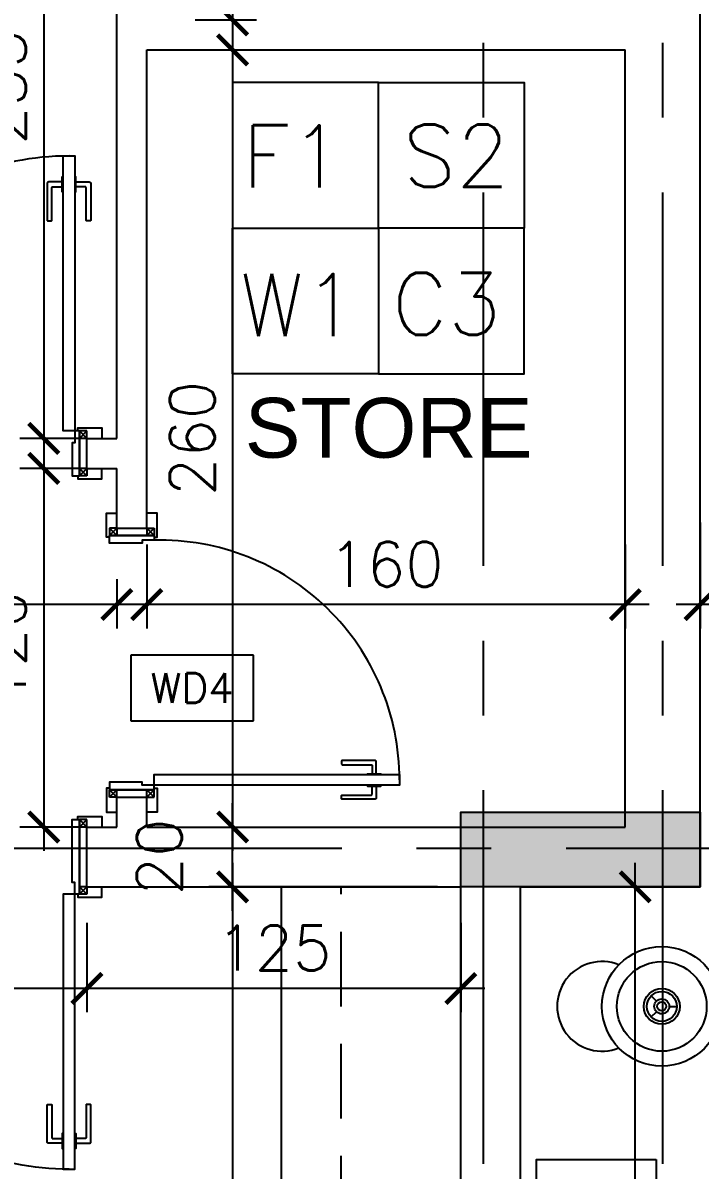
# Model space of a CAD drawing. Header units: centimetres. Extents: x -2093 to 438, y -64 to 4985.
# Drawn here: x -1551.4 to -1325, y 2033.2 to 2417 of the extents above; entities that cross this region are included whole.
import ezdxf
from ezdxf.xclip import XClip

# ---------------------------------------------------------------- set-up
doc = ezdxf.new("R2010")
doc.units = ezdxf.units.CM
doc.header["$LTSCALE"] = 100
doc.header["$MEASUREMENT"] = 0
doc.header["$XCLIPFRAME"] = 0
doc.linetypes.add('A0-01 FLOOR PLANS$0$HIDDEN', pattern=[0.375, 0.25, -0.125])
doc.linetypes.add('GRID$0$GRID$0$XREF GRID$0$GRIDS$0$CENTER', pattern=[2, 1.25, -0.25, 0.25, -0.25])
for name, color, linetype in [('$0$SCHEDUALE LINES-01', 2, 'Continuous'), ('A0-01 FLOOR PLANS$0$COUNTERS', 85, 'Continuous'), ('A0-01 FLOOR PLANS$0$DIM IN', 1, 'Continuous'), ('A0-01 FLOOR PLANS$0$DOOR', 1, 'Continuous'), ('A0-01 FLOOR PLANS$0$FURNITURE', 111, 'Continuous'), ('A0-01 FLOOR PLANS$0$TEXT', 3, 'Continuous'), ('A0-01 FLOOR PLANS$0$TEXT-SCHED', 3, 'Continuous'), ('A0-01 FLOOR PLANS$0$WALL-01', 7, 'Continuous'), ('A0-01 FLOOR PLANS$0$WINDOW', 1, 'Continuous'), ('DIM IN', 1, 'Continuous'), ('GRID$0$XREF GRID', 11, 'GRID$0$GRID$0$XREF GRID$0$GRIDS$0$CENTER'), ('TEXT', 3, 'Continuous'), ('XREF GF COL$0$COLUMN', 6, 'Continuous'), ('XREF GF COL$0$COLUMN HATCH', 201, 'Continuous')]:
    doc.layers.add(name, color=color, linetype=linetype)
doc.styles.add('A0-01 FLOOR PLANS$0$22', font='romans.shx')
doc.styles.add('A0-01 FLOOR PLANS$0$A0-01 GROUND FLOOR PLAN - For Entry modification$0$ROMANS', font='romans')
doc.styles.add('A0-01 FLOOR PLANS$0$ART-PS-1', font='arial.ttf', dxfattribs={"height": 20})
doc.styles.add('ROMANS', font='romans')
doc.dimstyles.new('A0-01 FLOOR PLANS$0$100', dxfattribs={"dimtxt": 15, "dimasz": 10, "dimexe": 8, "dimexo": 12, "dimgap": 6, "dimtad": 1, "dimdec": 0, "dimzin": 0, "dimdsep": 46, "dimtxsty": 'A0-01 FLOOR PLANS$0$22', "dimblk": 'A0-01 FLOOR PLANS$0$_ARCHTICK', "dimcen": 30, "dimdle": 8, "dimclrd": 1, "dimclre": 1, "dimclrt": 2, "dimadec": 0, "dimazin": 0, "dimtfac": 1, "dimtdec": 0, "dimtmove": 2, "dimatfit": 3, "dimldrblk": 'A0-01 FLOOR PLANS$0$_OBLIQUE', "dimfxl": 100, "dimtolj": 1, "dimtzin": 0, "dimarcsym": 0})
doc.dimstyles.new('A0-01 FLOOR PLANS$0$A0-01 GROUND FLOOR PLAN - For Entry modification$0$text', dxfattribs={"dimtxt": 18, "dimasz": 10, "dimexe": 10, "dimexo": 10, "dimgap": -6, "dimtad": 1, "dimtih": 1, "dimtoh": 1, "dimdec": 0, "dimdsep": 46, "dimtxsty": 'A0-01 FLOOR PLANS$0$A0-01 GROUND FLOOR PLAN - For Entry modification$0$ROMANS', "dimblk1": 'A0-01 FLOOR PLANS$0$A0-01 GROUND FLOOR PLAN - For Entry modification$0$_ARCHTICK', "dimblk2": 'A0-01 FLOOR PLANS$0$A0-01 GROUND FLOOR PLAN - For Entry modification$0$_ARCHTICK', "dimsah": 1, "dimcen": 25, "dimdle": 10, "dimse1": 1, "dimse2": 1, "dimsd1": 1, "dimsd2": 1, "dimclrd": 1, "dimclre": 1, "dimclrt": 2, "dimadec": 0, "dimazin": 0, "dimtfac": 1, "dimtdec": 0, "dimtmove": 2, "dimatfit": 3, "dimldrblk": 'A0-01 FLOOR PLANS$0$A0-01 GROUND FLOOR PLAN - For Entry modification$0$_ARCHTICK', "dimfxl": 1, "dimtolj": 1, "dimtzin": 0, "dimarcsym": 0})

# ---------------------------------------------------------------- blocks, each defined once
blk = doc.blocks.new('A0-01 FLOOR PLANS$0$Fur_Light-Table Lamp_D30_01')
for p, q in [((0, 2.5), (0, 5)), ((-3.54, -3.54), (-1.77, -1.77)), ((3.54, -3.54), (1.77, -1.77))]:
    blk.add_line(p, q)
for radius in [15, 6, 5, 2.5, 1.5]:
    blk.add_circle((0, 0), radius)
blk = doc.blocks.new('A0-01 FLOOR PLANS$0$LIVING')
at = {"layer": 'A0-01 FLOOR PLANS$0$FURNITURE'}
blk.add_lwpolyline([(-1564.7, 1868.81), (-1564.7, 1542.86), (-1604.7, 1542.86), (-1604.7, 1868.81)], close=True, dxfattribs=at)
blk.add_circle((-1562.79, 1920), 20, dxfattribs=at)
blk.add_arc((-1582.79, 1920), 15, 67.9757, 292.0243, dxfattribs=at)
at = {"layer": 'A0-01 FLOOR PLANS$0$FURNITURE', "rotation": 270}
blk.add_blockref('A0-01 FLOOR PLANS$0$Fur_Light-Table Lamp_D30_01', (-1562.79, 1920), dxfattribs=at)
blk = doc.blocks.new('XREF GF COL')
at = {"layer": 'XREF GF COL$0$COLUMN HATCH'}
blk.add_hatch(color=256, dxfattribs=at).paths.add_polyline_path([(-11714.7, 2153), (-11714.7, 2128), (-11634.7, 2128), (-11634.7, 2153)])
at = {"layer": 'XREF GF COL$0$COLUMN'}
blk.add_lwpolyline([(-11714.7, 2128), (-11714.7, 2153), (-11634.7, 2153), (-11634.7, 2128)], close=True, dxfattribs=at)
blk = doc.blocks.new('GRID')
at = {"layer": 'GRID$0$XREF GRID'}
for p, q in [((-1397.5, 2960.33, 0), (-1397.5, 522.76, 0)), ((-1337.5, 2960.33), (-1337.5, 522.76, 0)), ((-1969.8, 2140.98), (-230.24, 2140.98))]:
    blk.add_line(p, q, dxfattribs=at)
blk = doc.blocks.new('A0-01 FLOOR PLANS$0$_ARCHTICK')
at = {"color": 0, "linetype": 'ByBlock', "const_width": 0.15}
blk.add_lwpolyline([(-0.5, -0.5), (0.5, 0.5)], dxfattribs=at)
blk = doc.blocks.new('*D243')
at = {"layer": 'A0-01 FLOOR PLANS$0$DIM IN', "color": 1, "lineweight": -2, "transparency": 16777216}
for p, q in [((-1481.29, 2691), (-1481.29, 2410)), ((-1493.84, 2683), (-1473.29, 2683)), ((-1493.84, 2418), (-1473.29, 2418))]:
    blk.add_line(p, q, dxfattribs=at)
at = {"layer": 'Defpoints', "color": 0, "transparency": 16777216}
for p in [(-1505.84, 2683), (-1505.84, 2418), (-1481.29, 2418)]:
    blk.add_point(p, dxfattribs=at)
at = {"layer": 'A0-01 FLOOR PLANS$0$DIM IN', "color": 1, "lineweight": -2, "transparency": 16777216, "xscale": 10, "yscale": 10, "zscale": 10}
for p, rotation in [((-1481.29, 2683), 90), ((-1481.29, 2418), 270)]:
    blk.add_blockref('A0-01 FLOOR PLANS$0$_ARCHTICK', p, dxfattribs=dict(at, rotation=rotation))
at = {"layer": 'A0-01 FLOOR PLANS$0$DIM IN', "color": 2, "transparency": 16777216, "insert": (-1494.79, 2550.5), "char_height": 15, "attachment_point": 5, "rotation": 90, "style": 'A0-01 FLOOR PLANS$0$22'}
blk.add_mtext('\\A1;265', dxfattribs=at)
blk = doc.blocks.new('A0-01 FLOOR PLANS$0$_OBLIQUE')
at = {"color": 0, "linetype": 'ByBlock'}
blk.add_line((-0.5, -0.5), (0.5, 0.5), dxfattribs=at)
blk = doc.blocks.new('*D244')
at = {"layer": 'A0-01 FLOOR PLANS$0$DIM IN', "color": 1, "lineweight": -2, "transparency": 16777216}
for p, q in [((-1481.29, 2416), (-1481.29, 2140)), ((-1493.84, 2408), (-1473.29, 2408)), ((-1493.84, 2148), (-1473.29, 2148))]:
    blk.add_line(p, q, dxfattribs=at)
at = {"layer": 'Defpoints', "color": 0, "transparency": 16777216}
for p in [(-1505.84, 2408), (-1505.84, 2148), (-1481.29, 2148)]:
    blk.add_point(p, dxfattribs=at)
at = {"layer": 'A0-01 FLOOR PLANS$0$DIM IN', "color": 1, "lineweight": -2, "transparency": 16777216, "xscale": 10, "yscale": 10, "zscale": 10}
for p, rotation in [((-1481.29, 2408), 90), ((-1481.29, 2148), 270)]:
    blk.add_blockref('A0-01 FLOOR PLANS$0$_ARCHTICK', p, dxfattribs=dict(at, rotation=rotation))
at = {"layer": 'A0-01 FLOOR PLANS$0$DIM IN', "color": 2, "transparency": 16777216, "insert": (-1494.79, 2278), "char_height": 15, "attachment_point": 5, "rotation": 90, "style": 'A0-01 FLOOR PLANS$0$22'}
blk.add_mtext('\\A1;260', dxfattribs=at)
blk = doc.blocks.new('*D246')
at = {"layer": 'A0-01 FLOOR PLANS$0$DIM IN', "color": 1, "lineweight": -2, "transparency": 16777216}
for p, q in [((-1544.44, 2521), (-1544.44, 2270)), ((-1532, 2513), (-1552.44, 2513)), ((-1532, 2278), (-1552.44, 2278))]:
    blk.add_line(p, q, dxfattribs=at)
at = {"layer": 'Defpoints', "color": 0, "transparency": 16777216}
for p in [(-1520, 2513), (-1544.44, 2278), (-1520, 2278)]:
    blk.add_point(p, dxfattribs=at)
at = {"layer": 'A0-01 FLOOR PLANS$0$DIM IN', "color": 1, "lineweight": -2, "transparency": 16777216, "xscale": 10, "yscale": 10, "zscale": 10}
for p, rotation in [((-1544.44, 2513), 90), ((-1544.44, 2278), 270)]:
    blk.add_blockref('A0-01 FLOOR PLANS$0$_ARCHTICK', p, dxfattribs=dict(at, rotation=rotation))
at = {"layer": 'A0-01 FLOOR PLANS$0$DIM IN', "color": 2, "transparency": 16777216, "insert": (-1557.94, 2395.5), "char_height": 15, "attachment_point": 5, "rotation": 90, "style": 'A0-01 FLOOR PLANS$0$22'}
blk.add_mtext('\\A1;235', dxfattribs=at)
blk = doc.blocks.new('*D247')
at = {"layer": 'A0-01 FLOOR PLANS$0$DIM IN', "color": 1, "lineweight": -2, "transparency": 16777216}
for p, q in [((-1510, 2242.57), (-1510, 2214.41)), ((-1350, 2242.57), (-1350, 2214.41)), ((-1342, 2222.41), (-1518, 2222.41))]:
    blk.add_line(p, q, dxfattribs=at)
at = {"layer": 'Defpoints', "color": 0, "transparency": 16777216}
for p in [(-1510, 2254.57), (-1350, 2254.57), (-1510, 2222.41)]:
    blk.add_point(p, dxfattribs=at)
at = {"layer": 'A0-01 FLOOR PLANS$0$DIM IN', "color": 1, "lineweight": -2, "transparency": 16777216, "xscale": 10, "yscale": 10, "zscale": 10, "rotation": 180}
blk.add_blockref('A0-01 FLOOR PLANS$0$_ARCHTICK', (-1510, 2222.41), dxfattribs=at)
at = {"layer": 'A0-01 FLOOR PLANS$0$DIM IN', "color": 1, "lineweight": -2, "transparency": 16777216, "xscale": 10, "yscale": 10, "zscale": 10}
blk.add_blockref('A0-01 FLOOR PLANS$0$_ARCHTICK', (-1350, 2222.41), dxfattribs=at)
at = {"layer": 'A0-01 FLOOR PLANS$0$DIM IN', "color": 2, "transparency": 16777216, "insert": (-1430, 2235.91), "char_height": 15, "attachment_point": 5, "style": 'A0-01 FLOOR PLANS$0$22'}
blk.add_mtext('\\A1;160', dxfattribs=at)
blk = doc.blocks.new('*D258')
at = {"layer": 'A0-01 FLOOR PLANS$0$DIM IN', "color": 1, "lineweight": -2, "transparency": 16777216}
for p, q in [((-1755, 2230.97), (-1755, 2214.41)), ((-1520, 2230.97), (-1520, 2214.41)), ((-1512, 2222.41), (-1763, 2222.41))]:
    blk.add_line(p, q, dxfattribs=at)
at = {"layer": 'Defpoints', "color": 0, "transparency": 16777216}
for p in [(-1755, 2242.97), (-1520, 2242.97), (-1755, 2222.41)]:
    blk.add_point(p, dxfattribs=at)
at = {"layer": 'A0-01 FLOOR PLANS$0$DIM IN', "color": 1, "lineweight": -2, "transparency": 16777216, "xscale": 10, "yscale": 10, "zscale": 10, "rotation": 180}
blk.add_blockref('A0-01 FLOOR PLANS$0$_ARCHTICK', (-1755, 2222.41), dxfattribs=at)
at = {"layer": 'A0-01 FLOOR PLANS$0$DIM IN', "color": 1, "lineweight": -2, "transparency": 16777216, "xscale": 10, "yscale": 10, "zscale": 10}
blk.add_blockref('A0-01 FLOOR PLANS$0$_ARCHTICK', (-1520, 2222.41), dxfattribs=at)
at = {"layer": 'A0-01 FLOOR PLANS$0$DIM IN', "color": 2, "transparency": 16777216, "insert": (-1637.5, 2235.91), "char_height": 15, "attachment_point": 5, "style": 'A0-01 FLOOR PLANS$0$22'}
blk.add_mtext('\\A1;235', dxfattribs=at)
blk = doc.blocks.new('*D259')
at = {"layer": 'A0-01 FLOOR PLANS$0$DIM IN', "color": 1, "lineweight": -2, "transparency": 16777216}
for p, q in [((-1544.44, 2276), (-1544.44, 2140)), ((-1532, 2268), (-1552.44, 2268)), ((-1532, 2148), (-1552.44, 2148))]:
    blk.add_line(p, q, dxfattribs=at)
at = {"layer": 'Defpoints', "color": 0, "transparency": 16777216}
for p in [(-1520, 2268), (-1544.44, 2148), (-1520, 2148)]:
    blk.add_point(p, dxfattribs=at)
at = {"layer": 'A0-01 FLOOR PLANS$0$DIM IN', "color": 1, "lineweight": -2, "transparency": 16777216, "xscale": 10, "yscale": 10, "zscale": 10}
for p, rotation in [((-1544.44, 2268), 90), ((-1544.44, 2148), 270)]:
    blk.add_blockref('A0-01 FLOOR PLANS$0$_ARCHTICK', p, dxfattribs=dict(at, rotation=rotation))
at = {"layer": 'A0-01 FLOOR PLANS$0$DIM IN', "color": 2, "transparency": 16777216, "insert": (-1557.94, 2208), "char_height": 15, "attachment_point": 5, "rotation": 90, "style": 'A0-01 FLOOR PLANS$0$22'}
blk.add_mtext('\\A1;120', dxfattribs=at)
blk = doc.blocks.new('*D261')
at = {"layer": 'A0-01 FLOOR PLANS$0$DIM IN', "color": 1, "lineweight": -2, "transparency": 16777216}
for p, q in [((-1481.29, 2136), (-1481.29, 1640)), ((-1412.84, 2128), (-1489.29, 2128)), ((-1412.84, 1648), (-1489.29, 1648))]:
    blk.add_line(p, q, dxfattribs=at)
at = {"layer": 'Defpoints', "color": 0, "transparency": 16777216}
for p in [(-1400.84, 2128), (-1481.29, 1648), (-1400.84, 1648)]:
    blk.add_point(p, dxfattribs=at)
at = {"layer": 'A0-01 FLOOR PLANS$0$DIM IN', "color": 1, "lineweight": -2, "transparency": 16777216, "xscale": 10, "yscale": 10, "zscale": 10}
for p, rotation in [((-1481.29, 2128), 90), ((-1481.29, 1648), 270)]:
    blk.add_blockref('A0-01 FLOOR PLANS$0$_ARCHTICK', p, dxfattribs=dict(at, rotation=rotation))
at = {"layer": 'A0-01 FLOOR PLANS$0$DIM IN', "color": 2, "transparency": 16777216, "insert": (-1494.79, 1888), "char_height": 15, "attachment_point": 5, "rotation": 90, "style": 'A0-01 FLOOR PLANS$0$22'}
blk.add_mtext('\\A1;480', dxfattribs=at)
blk = doc.blocks.new('*D253')
at = {"layer": 'A0-01 FLOOR PLANS$0$DIM IN', "color": 1, "lineweight": -2, "transparency": 16777216}
for p, q in [((-1346.67, 1600), (-1346.67, 2136)), ((-1373, 2128), (-1338.67, 2128)), ((-1373, 1608), (-1338.67, 1608))]:
    blk.add_line(p, q, dxfattribs=at)
at = {"layer": 'Defpoints', "color": 0, "transparency": 16777216}
for p in [(-1385, 2128), (-1346.67, 2128), (-1385, 1608)]:
    blk.add_point(p, dxfattribs=at)
at = {"layer": 'A0-01 FLOOR PLANS$0$DIM IN', "color": 1, "lineweight": -2, "transparency": 16777216, "xscale": 10, "yscale": 10, "zscale": 10}
for p, rotation in [((-1346.67, 2128), 90), ((-1346.67, 1608), 270)]:
    blk.add_blockref('A0-01 FLOOR PLANS$0$_ARCHTICK', p, dxfattribs=dict(at, rotation=rotation))
at = {"layer": 'A0-01 FLOOR PLANS$0$DIM IN', "color": 2, "transparency": 16777216, "insert": (-1360.17, 1868), "char_height": 15, "attachment_point": 5, "rotation": 90, "style": 'A0-01 FLOOR PLANS$0$22'}
blk.add_mtext('\\A1;520', dxfattribs=at)
blk = doc.blocks.new('*D320')
at = {"layer": 'A0-01 FLOOR PLANS$0$DIM IN', "color": 1, "lineweight": -2, "transparency": 16777216}
for p, q in [((-1325, 2249.91), (-1325, 2214.41)), ((-985, 2234.41), (-985, 2230.41)), ((-977, 2222.41), (-1333, 2222.41))]:
    blk.add_line(p, q, dxfattribs=at)
at = {"layer": 'Defpoints', "color": 0, "transparency": 16777216}
for p in [(-1325, 2261.91), (-1325, 2222.41), (-985, 2222.41)]:
    blk.add_point(p, dxfattribs=at)
at = {"layer": 'A0-01 FLOOR PLANS$0$DIM IN', "color": 1, "lineweight": -2, "transparency": 16777216, "xscale": 10, "yscale": 10, "zscale": 10, "rotation": 180}
blk.add_blockref('A0-01 FLOOR PLANS$0$_ARCHTICK', (-1325, 2222.41), dxfattribs=at)
at = {"layer": 'A0-01 FLOOR PLANS$0$DIM IN', "color": 1, "lineweight": -2, "transparency": 16777216, "xscale": 10, "yscale": 10, "zscale": 10}
blk.add_blockref('A0-01 FLOOR PLANS$0$_ARCHTICK', (-985, 2222.41), dxfattribs=at)
at = {"layer": 'A0-01 FLOOR PLANS$0$DIM IN', "color": 2, "transparency": 16777216, "insert": (-1155, 2235.91), "char_height": 15, "attachment_point": 5, "style": 'A0-01 FLOOR PLANS$0$22'}
blk.add_mtext('\\A1;340', dxfattribs=at)
blk = doc.blocks.new('*D374')
at = {"layer": 'A0-01 FLOOR PLANS$0$DIM IN', "color": 1, "lineweight": -2, "transparency": 16777216}
for p, q in [((-1530, 2116), (-1530, 2086.02)), ((-1405, 2116), (-1405, 2086.02)), ((-1397, 2094.02), (-1538, 2094.02))]:
    blk.add_line(p, q, dxfattribs=at)
at = {"layer": 'Defpoints', "color": 0, "transparency": 16777216}
for p in [(-1530, 2128), (-1405, 2128), (-1530, 2094.02)]:
    blk.add_point(p, dxfattribs=at)
at = {"layer": 'A0-01 FLOOR PLANS$0$DIM IN', "color": 1, "lineweight": -2, "transparency": 16777216, "xscale": 10, "yscale": 10, "zscale": 10, "rotation": 180}
blk.add_blockref('A0-01 FLOOR PLANS$0$_ARCHTICK', (-1530, 2094.02), dxfattribs=at)
at = {"layer": 'A0-01 FLOOR PLANS$0$DIM IN', "color": 1, "lineweight": -2, "transparency": 16777216, "xscale": 10, "yscale": 10, "zscale": 10}
blk.add_blockref('A0-01 FLOOR PLANS$0$_ARCHTICK', (-1405, 2094.02), dxfattribs=at)
at = {"layer": 'A0-01 FLOOR PLANS$0$DIM IN', "color": 2, "transparency": 16777216, "insert": (-1467.5, 2107.52), "char_height": 15, "attachment_point": 5, "style": 'A0-01 FLOOR PLANS$0$22'}
blk.add_mtext('\\A1;125', dxfattribs=at)
blk = doc.blocks.new('*D375')
at = {"layer": 'A0-01 FLOOR PLANS$0$DIM IN', "color": 1, "lineweight": -2, "transparency": 16777216}
for p, q in [((-1629.98, 2126), (-1629.98, 2086.02)), ((-1530, 2116), (-1530, 2086.02)), ((-1522, 2094.02), (-1637.98, 2094.02))]:
    blk.add_line(p, q, dxfattribs=at)
at = {"layer": 'Defpoints', "color": 0, "transparency": 16777216}
for p in [(-1629.98, 2138), (-1530, 2128), (-1629.98, 2094.02)]:
    blk.add_point(p, dxfattribs=at)
at = {"layer": 'A0-01 FLOOR PLANS$0$DIM IN', "color": 1, "lineweight": -2, "transparency": 16777216, "xscale": 10, "yscale": 10, "zscale": 10, "rotation": 180}
blk.add_blockref('A0-01 FLOOR PLANS$0$_ARCHTICK', (-1629.98, 2094.02), dxfattribs=at)
at = {"layer": 'A0-01 FLOOR PLANS$0$DIM IN', "color": 1, "lineweight": -2, "transparency": 16777216, "xscale": 10, "yscale": 10, "zscale": 10}
blk.add_blockref('A0-01 FLOOR PLANS$0$_ARCHTICK', (-1530, 2094.02), dxfattribs=at)
at = {"layer": 'A0-01 FLOOR PLANS$0$DIM IN', "color": 2, "transparency": 16777216, "insert": (-1579.99, 2107.52), "char_height": 15, "attachment_point": 5, "style": 'A0-01 FLOOR PLANS$0$22'}
blk.add_mtext('\\A1;100', dxfattribs=at)
blk = doc.blocks.new('*D377')
at = {"layer": 'A0-01 FLOOR PLANS$0$DIM IN', "color": 1, "lineweight": -2, "transparency": 16777216}
for p, q in [((-1481.29, 2120), (-1481.29, 2156)), ((-1493.29, 2148), (-1489.29, 2148)), ((-1493.29, 2128), (-1489.29, 2128))]:
    blk.add_line(p, q, dxfattribs=at)
at = {"layer": 'Defpoints', "color": 0, "transparency": 16777216}
for p in [(-1481.29, 2148), (-1481.29, 2148), (-1481.29, 2128)]:
    blk.add_point(p, dxfattribs=at)
at = {"layer": 'A0-01 FLOOR PLANS$0$DIM IN', "color": 1, "lineweight": -2, "transparency": 16777216, "xscale": 10, "yscale": 10, "zscale": 10}
for p, rotation in [((-1481.29, 2148), 90), ((-1481.29, 2128), 270)]:
    blk.add_blockref('A0-01 FLOOR PLANS$0$_ARCHTICK', p, dxfattribs=dict(at, rotation=rotation))
at = {"layer": 'A0-01 FLOOR PLANS$0$DIM IN', "color": 2, "transparency": 16777216, "insert": (-1505.79, 2138), "char_height": 15, "attachment_point": 5, "rotation": 90, "style": 'A0-01 FLOOR PLANS$0$22'}
blk.add_mtext('\\A1;20', dxfattribs=at)
blk = doc.blocks.new('A0-01 FLOOR PLANS$0$DOOR 25CM')
at = {"layer": 'A0-01 FLOOR PLANS$0$DOOR'}
blk.add_lwpolyline([(-4739.05, 1353.5), (-4735.05, 1353.5), (-4735.05, 1261.5), (-4739.05, 1261.5)], close=True, dxfattribs=at)
for points in [[(-4739.35, 1344.8), (-4743.85, 1344.8, 0.414214), (-4744.35, 1344.3), (-4744.35, 1332, 0.414214), (-4744.15, 1331.8), (-4742.95, 1331.8, 0.414214), (-4742.75, 1332), (-4742.75, 1343, -0.414214), (-4742.55, 1343.2), (-4739.35, 1343.2)], [(-4734.75, 1344.8), (-4730.26, 1344.8, -0.414214), (-4729.76, 1344.3), (-4729.76, 1332, -0.414214), (-4729.96, 1331.8), (-4731.16, 1331.8, -0.414214), (-4731.36, 1332), (-4731.36, 1343, 0.414214), (-4731.56, 1343.2), (-4734.75, 1343.2)]]:
    blk.add_lwpolyline(points, format="xyb", dxfattribs=at)
for points in [[(-4739.05, 1341.5), (-4739.35, 1341.5), (-4739.35, 1346.5), (-4739.05, 1346.5)], [(-4735.05, 1341.5), (-4734.75, 1341.5), (-4734.75, 1346.5), (-4735.05, 1346.5)]]:
    blk.add_lwpolyline(points, dxfattribs=at)
blk.add_arc((-4737.11, 1263.56), 89.94, 89.9604, 181.3128, dxfattribs=at)
blk = doc.blocks.new('A0-01 FLOOR PLANS$0$90-20')
at = {"layer": 'A0-01 FLOOR PLANS$0$DOOR', "linetype": 'Continuous'}
for p, q in [((9747.9, -4222.93), (9747.9, -4225.43)), ((9857.88, -4222.93), (9857.88, -4225.43)), ((9747.9, -4247.93), (9747.9, -4245.43)), ((9755.4, -4247.93), (9755.4, -4245.43)), ((9850.38, -4247.93), (9850.38, -4245.43)), ((9857.88, -4247.93), (9857.88, -4245.43))]:
    blk.add_line(p, q, dxfattribs=at)
at = {"layer": 'A0-01 FLOOR PLANS$0$DOOR'}
for p, q in [((9752.9, -4225.43), (9752.9, -4222.93)), ((9752.9, -4222.93), (9755.4, -4222.93)), ((9755.4, -4222.93), (9752.9, -4225.43)), ((9755.4, -4225.43), (9752.9, -4222.93)), ((9852.88, -4222.93), (9850.38, -4222.93)), ((9850.38, -4222.93), (9852.88, -4225.43)), ((9850.38, -4225.43), (9852.88, -4222.93)), ((9852.88, -4225.43), (9852.88, -4222.93)), ((9752.9, -4225.43), (9755.4, -4225.43)), ((9852.88, -4225.43), (9850.38, -4225.43)), ((9752.9, -4245.43), (9752.9, -4247.93)), ((9755.4, -4247.93), (9752.9, -4245.43)), ((9755.4, -4245.43), (9752.9, -4247.93)), ((9752.9, -4245.43), (9755.4, -4245.43)), ((9752.9, -4247.93), (9755.4, -4247.93)), ((9850.38, -4247.93), (9852.88, -4245.43)), ((9850.38, -4245.43), (9852.88, -4247.93)), ((9852.88, -4245.43), (9850.38, -4245.43)), ((9852.88, -4247.93), (9850.38, -4247.93)), ((9852.88, -4245.43), (9852.88, -4247.93))]:
    blk.add_line(p, q, dxfattribs=at)
for points in [[(9755.9, -4222.93), (9755.9, -4221.93), (9747.9, -4221.93), (9747.9, -4222.93)], [(9755.4, -4222.93), (9755.4, -4247.93)], [(9755.4, -4222.93), (9756.9, -4222.93), (9756.9, -4226.93), (9757.9, -4226.93), (9757.9, -4247.93), (9755.4, -4247.93), (9755.4, -4222.93)], [(9850.38, -4222.93), (9848.88, -4222.93), (9848.88, -4226.93), (9847.88, -4226.93), (9847.88, -4247.93), (9850.38, -4247.93), (9850.38, -4222.93)], [(9849.88, -4222.93), (9849.88, -4221.93), (9857.88, -4221.93), (9857.88, -4222.93)], [(9850.38, -4222.93), (9850.38, -4247.93)], [(9755.9, -4247.93), (9755.9, -4248.93), (9747.9, -4248.93), (9747.9, -4247.93)], [(9849.88, -4247.93), (9849.88, -4248.93), (9857.88, -4248.93), (9857.88, -4247.93)]]:
    blk.add_lwpolyline(points, dxfattribs=at)
at = {"layer": 'A0-01 FLOOR PLANS$0$DOOR', "linetype": 'Continuous', "xscale": -1}
blk.add_blockref('A0-01 FLOOR PLANS$0$DOOR 25CM', (5021.85, -5484.43), dxfattribs=at)
blk = doc.blocks.new('A0-01 FLOOR PLANS$0$90-10')
at = {"layer": 'A0-01 FLOOR PLANS$0$DOOR', "linetype": 'Continuous'}
for p, q in [((9747.9, -4467.93), (9747.9, -4470.43)), ((9857.88, -4467.93), (9857.88, -4470.43)), ((9747.9, -4482.93), (9747.9, -4480.43)), ((9755.4, -4482.93), (9755.4, -4480.43)), ((9850.38, -4482.93), (9850.38, -4480.43)), ((9857.88, -4482.93), (9857.88, -4480.43))]:
    blk.add_line(p, q, dxfattribs=at)
at = {"layer": 'A0-01 FLOOR PLANS$0$DOOR'}
for p, q in [((9752.9, -4470.43), (9752.9, -4467.93)), ((9752.9, -4467.93), (9755.4, -4467.93)), ((9755.4, -4467.93), (9752.9, -4470.43)), ((9755.4, -4470.43), (9752.9, -4467.93)), ((9752.9, -4470.43), (9755.4, -4470.43)), ((9852.88, -4467.93), (9850.38, -4467.93)), ((9850.38, -4467.93), (9852.88, -4470.43)), ((9850.38, -4470.43), (9852.88, -4467.93)), ((9852.88, -4470.43), (9850.38, -4470.43)), ((9852.88, -4470.43), (9852.88, -4467.93)), ((9752.9, -4480.43), (9752.9, -4482.93)), ((9755.4, -4482.93), (9752.9, -4480.43)), ((9755.4, -4480.43), (9752.9, -4482.93)), ((9752.9, -4480.43), (9755.4, -4480.43)), ((9850.38, -4482.93), (9852.88, -4480.43)), ((9850.38, -4480.43), (9852.88, -4482.93)), ((9852.88, -4480.43), (9850.38, -4480.43)), ((9852.88, -4480.43), (9852.88, -4482.93)), ((9752.9, -4482.93), (9755.4, -4482.93)), ((9852.88, -4482.93), (9850.38, -4482.93))]:
    blk.add_line(p, q, dxfattribs=at)
for points in [[(9755.9, -4467.93), (9755.9, -4466.93), (9747.9, -4466.93), (9747.9, -4467.93)], [(9755.4, -4467.93), (9755.4, -4482.93)], [(9755.4, -4467.93), (9756.9, -4467.93), (9756.9, -4471.93), (9757.9, -4471.93), (9757.9, -4482.93), (9755.4, -4482.93), (9755.4, -4467.93)], [(9850.38, -4467.93), (9848.88, -4467.93), (9848.88, -4471.93), (9847.88, -4471.93), (9847.88, -4482.93), (9850.38, -4482.93), (9850.38, -4467.93)], [(9849.88, -4467.93), (9849.88, -4466.93), (9857.88, -4466.93), (9857.88, -4467.93)], [(9850.38, -4467.93), (9850.38, -4482.93)], [(9755.9, -4482.93), (9755.9, -4483.93), (9747.9, -4483.93), (9747.9, -4482.93)], [(9849.88, -4482.93), (9849.88, -4483.93), (9857.88, -4483.93), (9857.88, -4482.93)]]:
    blk.add_lwpolyline(points, dxfattribs=at)
at = {"layer": 'A0-01 FLOOR PLANS$0$DOOR', "linetype": 'Continuous', "xscale": -1}
blk.add_blockref('A0-01 FLOOR PLANS$0$DOOR 25CM', (5021.85, -5729.43), dxfattribs=at)
blk = doc.blocks.new('*D387')
at = {"layer": 'A0-01 FLOOR PLANS$0$TEXT-SCHED', "color": 1, "lineweight": -2, "transparency": 16777216}
for p, q in [((-1474.28, 2205.52), (-1515.33, 2205.52)), ((-1515.33, 2205.52), (-1515.33, 2183.52)), ((-1474.28, 2183.52), (-1474.28, 2205.52)), ((-1515.33, 2183.52), (-1474.28, 2183.52))]:
    blk.add_line(p, q, dxfattribs=at)
at = {"layer": 'Defpoints', "color": 0, "transparency": 16777216}
blk.add_point((-1494.81, 2194.52), dxfattribs=at)
blk.add_point((-1494.81, 2194.52), dxfattribs=at)
blk.add_point((-1494.81, 2194.52), dxfattribs=at)
at = {"layer": 'A0-01 FLOOR PLANS$0$TEXT-SCHED', "color": 2, "transparency": 16777216, "insert": (-1494.81, 2194.52), "char_height": 8, "width": 47.1429, "attachment_point": 5, "style": 'A0-01 FLOOR PLANS$0$A0-01 GROUND FLOOR PLAN - For Entry modification$0$ROMANS'}
blk.add_mtext('\\A1;{\\H1.25x;WD4}', dxfattribs=at)
blk = doc.blocks.new('A0-01 FLOOR PLANS$0$A0-01 GROUND FLOOR PLAN - For Entry modification$0$_ARCHTICK')
at = {"color": 0, "linetype": 'ByBlock', "const_width": 0.15}
blk.add_lwpolyline([(-0.5, -0.5), (0.5, 0.5)], dxfattribs=at)
blk = doc.blocks.new('A0-01 FLOOR PLANS$0$80-10')
at = {"layer": 'A0-01 FLOOR PLANS$0$DOOR', "linetype": 'Continuous'}
for p, q in [((9975.31, -4467.93), (9975.31, -4470.43)), ((10075.29, -4467.93), (10075.29, -4470.43)), ((9975.31, -4482.93), (9975.31, -4480.43)), ((9982.81, -4482.93), (9982.81, -4480.43)), ((10067.79, -4482.93), (10067.79, -4480.43)), ((10075.29, -4482.93), (10075.29, -4480.43))]:
    blk.add_line(p, q, dxfattribs=at)
at = {"layer": 'A0-01 FLOOR PLANS$0$DOOR'}
for p, q in [((9980.31, -4467.93), (9982.81, -4467.93)), ((9980.31, -4470.43), (9980.31, -4467.93)), ((9982.81, -4467.93), (9980.31, -4470.43)), ((9982.81, -4470.43), (9980.31, -4467.93)), ((9980.31, -4470.43), (9982.81, -4470.43)), ((10070.29, -4467.93), (10067.79, -4467.93)), ((10067.79, -4467.93), (10070.29, -4470.43)), ((10067.79, -4470.43), (10070.29, -4467.93)), ((10070.29, -4470.43), (10067.79, -4470.43)), ((10070.29, -4470.43), (10070.29, -4467.93)), ((9980.31, -4480.43), (9980.31, -4482.93)), ((9982.81, -4482.93), (9980.31, -4480.43)), ((9982.81, -4480.43), (9980.31, -4482.93)), ((9980.31, -4480.43), (9982.81, -4480.43)), ((10067.79, -4482.93), (10070.29, -4480.43)), ((10067.79, -4480.43), (10070.29, -4482.93)), ((10070.29, -4480.43), (10067.79, -4480.43)), ((10070.29, -4480.43), (10070.29, -4482.93)), ((9980.31, -4482.93), (9982.81, -4482.93)), ((10070.29, -4482.93), (10067.79, -4482.93))]:
    blk.add_line(p, q, dxfattribs=at)
for points in [[(9983.31, -4467.93), (9983.31, -4466.93), (9975.31, -4466.93), (9975.31, -4467.93)], [(9982.81, -4467.93), (9982.81, -4482.93)], [(9982.81, -4467.93), (9984.31, -4467.93), (9984.31, -4471.93), (9985.31, -4471.93), (9985.31, -4482.93), (9982.81, -4482.93), (9982.81, -4467.93)], [(10067.79, -4467.93), (10066.29, -4467.93), (10066.29, -4471.93), (10065.29, -4471.93), (10065.29, -4482.93), (10067.79, -4482.93), (10067.79, -4467.93)], [(10067.29, -4467.93), (10067.29, -4466.93), (10075.29, -4466.93), (10075.29, -4467.93)], [(10067.79, -4467.93), (10067.79, -4482.93)], [(9983.31, -4482.93), (9983.31, -4483.93), (9975.31, -4483.93), (9975.31, -4482.93)], [(10067.29, -4482.93), (10067.29, -4483.93), (10075.29, -4483.93), (10075.29, -4482.93)]]:
    blk.add_lwpolyline(points, dxfattribs=at)
at = {"layer": 'A0-01 FLOOR PLANS$0$DOOR', "linetype": 'Continuous', "xscale": -0.8912784107417012, "yscale": 0.8912784107417012, "zscale": 0.8912784107417012}
blk.add_blockref('A0-01 FLOOR PLANS$0$DOOR 25CM', (5764.06, -5592.28), dxfattribs=at)
blk = doc.blocks.new('A0-01 FLOOR PLANS')
at = {"layer": 'A0-01 FLOOR PLANS$0$COUNTERS'}
blk.add_line((-1465, 1768), (-1465, 2128), dxfattribs=at)
at = {"layer": 'A0-01 FLOOR PLANS$0$COUNTERS', "linetype": 'A0-01 FLOOR PLANS$0$HIDDEN'}
blk.add_line((-1445, 2013), (-1445, 2128), dxfattribs=at)
at = {"layer": 'A0-01 FLOOR PLANS$0$WALL-01'}
for p, q in [((-1325, 2128), (-1325, 2708)), ((-1520, 2278), (-1520, 2513)), ((-1510, 2247.98), (-1510, 2408)), ((-1510, 2408), (-1350, 2408)), ((-1350, 2148), (-1350, 2408)), ((-1530, 2268), (-1530, 2278)), ((-1530, 2278), (-1520, 2278)), ((-1530, 2268), (-1520, 2268)), ((-1520, 2247.98), (-1520, 2268)), ((-1520, 2247.98), (-1510, 2247.98)), ((-1520, 2148), (-1520, 2158)), ((-1520, 2158), (-1510, 2158)), ((-1510, 2148), (-1510, 2158)), ((-1530, 2128), (-1530, 2148)), ((-1530, 2148), (-1520, 2148)), ((-1510, 2148), (-1350, 2148)), ((-1530, 2128), (-1405, 2128)), ((-1405, 1648), (-1405, 2128)), ((-1385, 2128), (-1325, 2128)), ((-1385, 1608), (-1385, 2128))]:
    blk.add_line(p, q, dxfattribs=at)
at = {"layer": 'A0-01 FLOOR PLANS$0$DOOR', "xscale": -1}
blk.add_blockref('A0-01 FLOOR PLANS$0$90-10', (8222.9, 6748.43), dxfattribs=at)
at = {"layer": 'A0-01 FLOOR PLANS$0$DOOR', "xscale": -1, "rotation": 270}
blk.add_blockref('A0-01 FLOOR PLANS$0$80-10', (2960.43, -7822.31), dxfattribs=at)
at = {"layer": 'A0-01 FLOOR PLANS$0$DOOR', "rotation": 180}
blk.add_blockref('A0-01 FLOOR PLANS$0$90-20', (8222.9, -2097.43), dxfattribs=at)
at = {"layer": 'A0-01 FLOOR PLANS$0$FURNITURE'}
blk.add_blockref('A0-01 FLOOR PLANS$0$LIVING', (225, 168), dxfattribs=at)
at = {"layer": 'A0-01 FLOOR PLANS$0$WALL-01'}
blk.add_blockref('GRID', (0, 0), dxfattribs=at)
at = {"layer": 'A0-01 FLOOR PLANS$0$WINDOW'}
blk.add_blockref('XREF GF COL', (10309.7, 0), dxfattribs=at)
at = {"layer": 'A0-01 FLOOR PLANS$0$TEXT', "style": 'A0-01 FLOOR PLANS$0$ART-PS-1'}
blk.add_text('STORE', height=20, dxfattribs=at).set_placement((-1477.25, 2271.57))
at = {"layer": 'A0-01 FLOOR PLANS$0$DIM IN'}
for base, p1, p2, picture, middle in [((-1481.29, 2418), (-1505.84, 2683), (-1505.84, 2418), '*D243', (-1494.79, 2550.5)), ((-1544.44, 2278), (-1520, 2513), (-1520, 2278), '*D246', (-1557.94, 2395.5)), ((-1481.29, 2148), (-1505.84, 2408), (-1505.84, 2148), '*D244', (-1494.79, 2278)), ((-1544.44, 2148), (-1520, 2268), (-1520, 2148), '*D259', (-1557.94, 2208)), ((-1481.29, 2148), (-1481.29, 2128), (-1481.29, 2148), '*D377', (-1505.79, 2138)), ((-1481.29, 1648), (-1400.84, 2128), (-1400.84, 1648), '*D261', (-1494.79, 1888)), ((-1346.67, 2128), (-1385, 1608), (-1385, 2128), '*D253', (-1360.17, 1868))]:
    dim = blk.add_linear_dim(base=base, p1=p1, p2=p2, angle=90, dimstyle='A0-01 FLOOR PLANS$0$100', override={"dimfxl": 0.075}, dxfattribs=at)
    dim.commit()
    dim.dimension.update_dxf_attribs({"geometry": picture, "text_midpoint": middle})
for base, p1, p2, picture, middle in [((-1325, 2222.41), (-985, 2222.41), (-1325, 2261.91), '*D320', (-1155, 2235.91)), ((-1510, 2222.41), (-1350, 2254.57), (-1510, 2254.57), '*D247', (-1430, 2235.91)), ((-1755, 2222.41), (-1520, 2242.97), (-1755, 2242.97), '*D258', (-1637.5, 2235.91)), ((-1629.98, 2094.02), (-1530, 2128), (-1629.98, 2138), '*D375', (-1579.99, 2107.52)), ((-1530, 2094.02), (-1405, 2128), (-1530, 2128), '*D374', (-1467.5, 2107.52))]:
    dim = blk.add_linear_dim(base=base, p1=p1, p2=p2, dimstyle='A0-01 FLOOR PLANS$0$100', override={"dimfxl": 0.075}, dxfattribs=at)
    dim.commit()
    dim.dimension.update_dxf_attribs({"geometry": picture, "text_midpoint": middle})
at = {"layer": 'A0-01 FLOOR PLANS$0$TEXT-SCHED'}
dim = blk.add_linear_dim(base=(-1494.81, 2194.52), p1=(-1494.81, 2194.52), p2=(-1494.81, 2194.52), text='{\\H1.25x;WD4}', dimstyle='A0-01 FLOOR PLANS$0$A0-01 GROUND FLOOR PLAN - For Entry modification$0$text', override={"dimtxt": 8, "dimgap": -6, "dimclrt": 2}, dxfattribs=at)
dim.commit()
dim.dimension.update_dxf_attribs({"geometry": '*D387', "text_midpoint": (-1494.81, 2194.52), "dimtype": 128})

msp = doc.modelspace()

# ---------------------------------------------------------------- linework, layer by layer
at = {"layer": '$0$SCHEDUALE LINES-01'}
for points in [[(-1432.53, 2397.08), (-1481.29, 2397.08), (-1481.29, 2348.32), (-1432.53, 2348.32)], [(-1432.53, 2397.08), (-1383.78, 2397.08), (-1383.78, 2348.32), (-1432.53, 2348.32)], [(-1432.53, 2299.57), (-1481.29, 2299.57), (-1481.29, 2348.32), (-1432.53, 2348.32)], [(-1432.53, 2299.57), (-1383.78, 2299.57), (-1383.78, 2348.32), (-1432.53, 2348.32)]]:
    msp.add_lwpolyline(points, close=True, dxfattribs=at)

# ---------------------------------------------------------------- block references
at = {"layer": 'DIM IN'}
ref = msp.add_blockref('A0-01 FLOOR PLANS', (0, 0), dxfattribs=at)
XClip(ref).set_block_clipping_path([(-2776.1374472706, -63.5198747971), (-25.2799057033, 3544.9387921137)])

# ---------------------------------------------------------------- texts
at = {"layer": 'TEXT', "style": 'ROMANS'}
for s, p in [('F1', (-1478.15, 2361.98)), ('S2', (-1424.4, 2362.17)), ('C3', (-1428.1, 2312.65)), ('W1', (-1478.87, 2312.22))]:
    msp.add_text(s, height=20.8, dxfattribs=at).set_placement(p)

doc.saveas('drawing.dxf')
